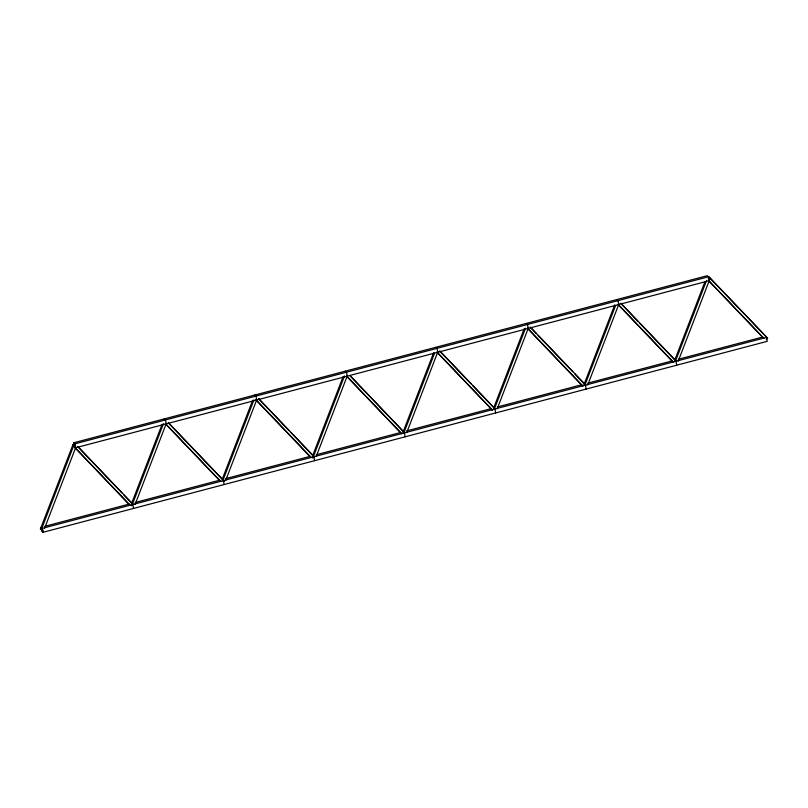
<?xml version="1.0" encoding="UTF-8"?>
<svg xmlns="http://www.w3.org/2000/svg" width="808" height="808" viewBox="0 0 808 808"><rect width="100%" height="100%" fill="white"/><g stroke="black" fill="none" stroke-linecap="round" stroke-linejoin="round"><path stroke-width="1.21" d="M42.895 530.27L40.4 529.058L72.993 444.541L74.609 445.067M41.269 529.745L73.861 445.218L72.993 444.541M44.612 528.19L75.841 447.188M131.371 504.02L162.145 424.19M131.785 505.879L163.469 423.695M135.128 504.323L166.357 423.321M222.341 478.982L252.662 400.324M222.756 480.831L253.985 399.829M225.644 480.457L256.873 399.455M312.403 456.288L343.188 376.457M312.817 458.136L344.501 375.962M316.16 456.591L347.389 375.589M402.919 432.411L433.704 352.591M403.788 433.098L434.573 353.268M406.676 432.714L437.906 351.712M493.435 408.545L524.22 328.725M494.304 409.232L525.543 328.23M497.193 408.848L528.422 327.846M583.952 384.679L614.736 304.848M584.82 385.355L615.605 305.535M587.709 384.982L618.938 303.98M674.478 360.812L704.798 282.154M675.347 361.489L706.576 280.487M678.225 361.115L709.909 278.942L708.293 278.406M73.225 445.915L74.528 444.612M75.397 445.289L74.094 446.592L130.3 505.434M708.374 278.861L709.677 277.558L767.6 338.219L766.297 339.522M73.639 442.794L707.253 275.71L708.576 276.75L709.262 280.689L75.649 447.763L74.952 443.824L73.639 442.794L74.154 445.743M74.952 443.824L708.576 276.75M44.672 526.361L129.149 504.081M135.189 502.495L219.665 480.215M225.705 478.619L310.181 456.348M316.221 454.752L400.697 432.482M406.737 430.886L491.224 408.606M497.253 407.02L581.74 384.739M587.77 383.154L672.256 360.873M678.286 359.277L762.772 337.007M42.37 528.351L766.509 337.401L767.196 341.34L43.056 532.29L41.733 531.25L41.046 527.311L42.37 528.351L43.056 532.29M73.861 445.218L75.477 445.753M40.4 529.058L42.026 529.594M709.677 277.558L708.808 276.881L767.6 338.219M616.736 299.576L618.059 300.616L618.746 304.555M526.22 323.452L527.543 324.483L528.23 328.422M435.704 347.319L437.027 348.349L437.714 352.288M345.188 371.185L346.511 372.215L347.198 376.164M254.672 395.051L255.995 396.092L256.681 400.031M164.155 418.918L165.478 419.958L166.165 423.897M708.586 280.416L763.913 338.36M708.576 280.649L763.045 337.683M620.887 303.242L676.215 361.176M621.746 304.374L638.168 321.574M639.906 323.382L675.347 360.499M618.07 304.293L673.397 362.226M618.928 305.424L672.529 361.55M530.371 327.109L585.699 385.052M530.361 327.331L536.411 333.674M538.148 335.482L572.731 371.7M574.458 373.508L584.83 384.366M527.553 328.159L582.881 386.093M527.543 328.381L582.013 385.416M439.845 350.975L495.183 408.919M439.845 351.207L470.973 383.79M472.7 385.608L494.314 408.242M437.037 352.025L492.365 409.969M437.027 352.248L492.365 410.191M350.197 375.75L404.667 432.785M350.197 375.983L403.798 432.108M346.511 375.892L401.849 433.835M346.511 376.124L400.98 433.149M258.812 398.718L314.15 456.651M258.812 398.94L289.072 430.624M290.799 432.442L313.282 455.975M255.995 399.758L311.332 457.702M255.995 399.99L310.464 457.025M168.296 422.584L224.493 481.427M169.155 423.715L222.766 479.841M165.478 423.634L220.816 481.568M165.478 423.857L219.948 480.891M77.78 446.45L133.118 504.394M77.78 446.673L121.867 492.85M123.604 494.658L132.249 503.707M74.962 447.723L129.431 504.758M675.993 361.267L676.68 365.206M585.467 385.133L586.164 389.082M494.951 409.01L495.637 412.949M404.434 432.876L405.121 436.815M313.918 456.742L314.605 460.681M223.402 480.609L224.089 484.548M132.886 504.475L133.572 508.424"/></g></svg>
